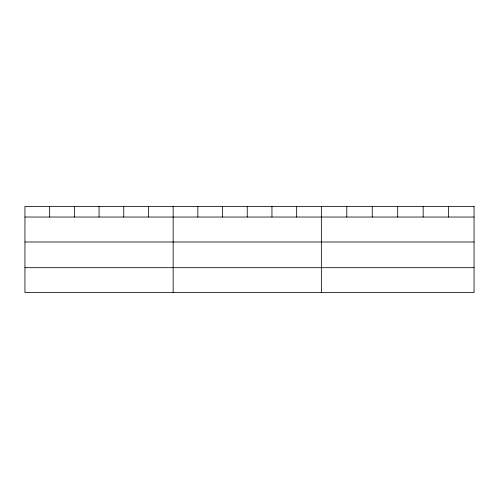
<?xml version="1.0" encoding="UTF-8"?>
<svg xmlns="http://www.w3.org/2000/svg" width="499" height="499" viewBox="0 0 499 499"><rect width="100%" height="100%" fill="white"/><g stroke="black" fill="none" stroke-linecap="round" stroke-linejoin="round"><path stroke-width="0.75" d="M24.95 217.04L474.05 217.04M24.95 241.984L474.05 241.984M24.95 267.682L474.05 267.682M448.601 206.38L448.601 217.04M423.152 206.38L423.152 217.04M397.703 206.38L397.703 217.04M372.254 206.38L372.254 217.04M346.805 206.38L346.805 217.04M321.356 206.38L321.356 292.62M296.656 206.38L296.656 217.04M271.955 206.38L271.955 217.04M247.255 206.38L247.255 217.04M222.554 206.38L222.554 217.04M197.853 206.38L197.853 217.04M173.153 206.38L173.153 292.62M148.453 206.38L148.453 217.04M123.752 206.38L123.752 217.04M99.052 206.38L99.052 217.04M74.351 206.38L74.351 217.04M49.651 206.38L49.651 217.04M474.05 206.38L24.95 206.38L24.95 292.62L474.05 292.62L474.05 206.38"/></g></svg>
